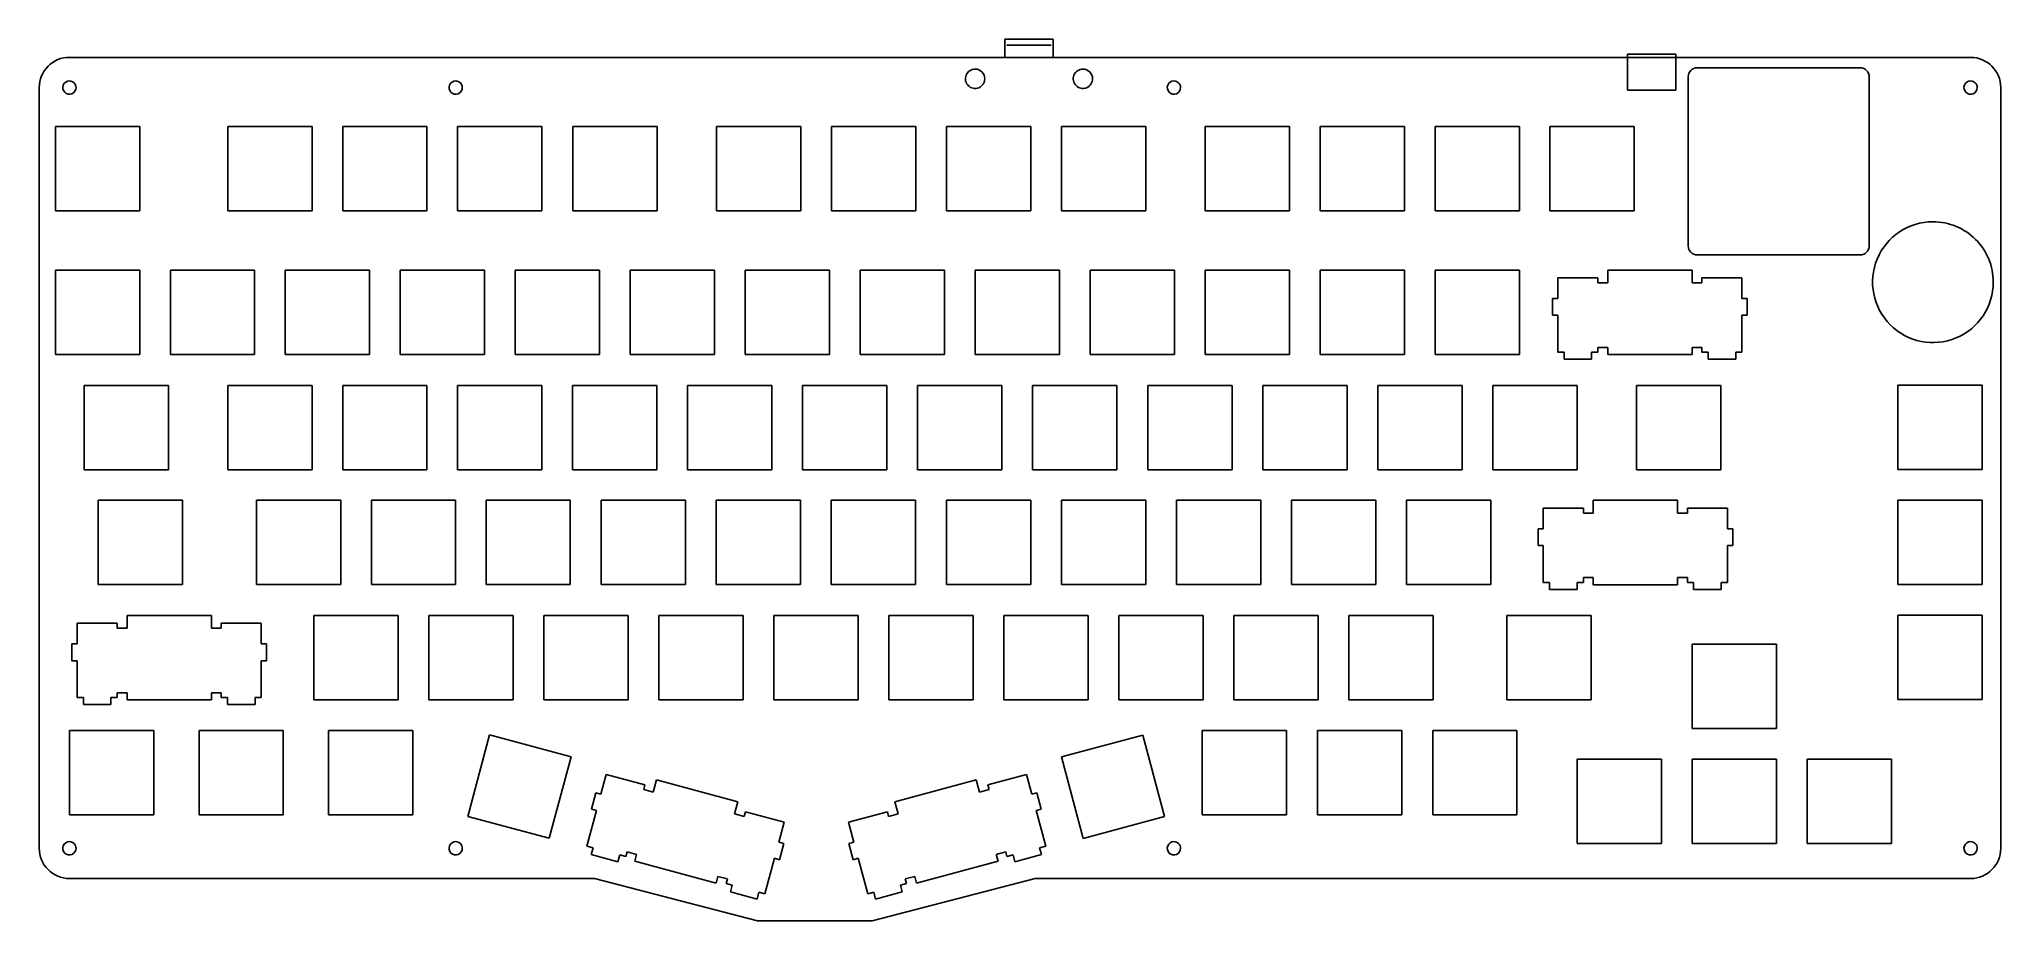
# Model space of a CAD drawing. Extents: x 11 to 336, y -147 to -1.
import ezdxf

# ---------------------------------------------------------------- set-up
doc = ezdxf.new("R2010")
doc.units = 0
doc.layers.get('0').update_dxf_attribs({"linetype": 'CONTINUOUS'})

msp = doc.modelspace()

# ---------------------------------------------------------------- linework, layer by layer
at = {"color": 7}
for p, q in [((170.99788, -1.492565), (178.99888, -1.492565)), ((170.99788, -4.492305), (170.99788, -1.492565)), ((171.30776, -2.480625), (178.67376, -2.480625)), ((178.99888, -1.492565), (178.99888, -4.492305)), ((330.99756, -4.492305), (15.99946, -4.492305)), ((166.061898, -6.444724), (166.061898, -6.444724)), ((183.921146, -6.444724), (183.921146, -6.444724)), ((274.15998, -3.941125), (282.15844, -3.941125)), ((274.15998, -3.941125), (274.15998, -9.940605)), ((282.15844, -9.940605), (282.15844, -3.941125)), ((285.70936, -6.211885), (312.70956, -6.211885)), ((10.9982, -9.491025), (10.9982, -135.492805)), ((15.999993, -8.392828), (15.999993, -8.392828)), ((15.999993, -8.392828), (15.999993, -8.392828)), ((80.000094, -8.392828), (80.000094, -8.392828)), ((80.000094, -8.392828), (80.000094, -8.392828)), ((199.00011, -8.392828), (199.00011, -8.392828)), ((199.00011, -8.392828), (199.00011, -8.392828)), ((284.20822, -35.711445), (284.20822, -7.710485)), ((314.20816, -7.710485), (314.20816, -35.711445)), ((331.0001, -8.392828), (331.0001, -8.392828)), ((331.0001, -8.392828), (331.0001, -8.392828)), ((335.99882, -135.492805), (335.99882, -9.491025)), ((274.15998, -9.940605), (282.15844, -9.940605)), ((13.67282, -15.924845), (27.64282, -15.924845)), ((13.67282, -29.894845), (13.67282, -15.924845)), ((27.64282, -15.924845), (27.64282, -29.894845)), ((42.27322, -15.924845), (56.24322, -15.924845)), ((42.27322, -29.894845), (42.27322, -15.924845)), ((56.24322, -15.924845), (56.24322, -29.894845)), ((61.27496, -15.924845), (75.24496, -15.924845)), ((61.27496, -29.894845), (61.27496, -15.924845)), ((75.24496, -15.924845), (75.24496, -29.894845)), ((80.32496, -15.924845), (94.29496, -15.924845)), ((80.32496, -29.894845), (80.32496, -15.924845)), ((94.29496, -15.924845), (94.29496, -29.894845)), ((99.42322, -15.924845), (113.39322, -15.924845)), ((99.42322, -29.894845), (99.42322, -15.924845)), ((113.39322, -15.924845), (113.39322, -29.894845)), ((123.22302, -15.924845), (137.19302, -15.924845)), ((123.22302, -29.894845), (123.22302, -15.924845)), ((137.19302, -15.924845), (137.19302, -29.894845)), ((142.27302, -15.924845), (156.24302, -15.924845)), ((142.27302, -29.894845), (142.27302, -15.924845)), ((156.24302, -15.924845), (156.24302, -29.894845)), ((161.32302, -15.924845), (175.29302, -15.924845)), ((161.32302, -29.894845), (161.32302, -15.924845)), ((175.29302, -15.924845), (175.29302, -29.894845)), ((180.37302, -15.927385), (194.34302, -15.927385)), ((180.37302, -29.897385), (180.37302, -15.927385)), ((194.34302, -15.927385), (194.34302, -29.897385)), ((204.17282, -15.924845), (218.14282, -15.924845)), ((204.17282, -29.894845), (204.17282, -15.924845)), ((218.14282, -15.924845), (218.14282, -29.894845)), ((223.22282, -15.924845), (237.19282, -15.924845)), ((223.22282, -29.894845), (223.22282, -15.924845)), ((237.19282, -15.924845), (237.19282, -29.894845)), ((242.27282, -15.924845), (256.24282, -15.924845)), ((242.27282, -29.894845), (242.27282, -15.924845)), ((256.24282, -15.924845), (256.24282, -29.894845)), ((261.27456, -15.924845), (275.24456, -15.924845)), ((261.27456, -29.894845), (261.27456, -15.924845)), ((275.24456, -15.924845), (275.24456, -29.894845)), ((27.64282, -29.894845), (13.67282, -29.894845)), ((56.24322, -29.894845), (42.27322, -29.894845)), ((75.24496, -29.894845), (61.27496, -29.894845)), ((94.29496, -29.894845), (80.32496, -29.894845)), ((113.39322, -29.894845), (99.42322, -29.894845)), ((137.19302, -29.894845), (123.22302, -29.894845)), ((156.24302, -29.894845), (142.27302, -29.894845)), ((175.29302, -29.894845), (161.32302, -29.894845)), ((194.34302, -29.897385), (180.37302, -29.897385)), ((218.14282, -29.894845), (204.17282, -29.894845)), ((237.19282, -29.894845), (223.22282, -29.894845)), ((256.24282, -29.894845), (242.27282, -29.894845)), ((275.24456, -29.894845), (261.27456, -29.894845)), ((324.75932, -31.722858), (324.75932, -31.722858)), ((312.70956, -37.212585), (285.70936, -37.212585)), ((13.67282, -39.724645), (27.64282, -39.724645)), ((13.67282, -53.694645), (13.67282, -39.724645)), ((27.64282, -39.724645), (27.64282, -53.694645)), ((32.72282, -39.724645), (46.69282, -39.724645)), ((32.72282, -53.694645), (32.72282, -39.724645)), ((46.69282, -39.724645), (46.69282, -53.694645)), ((51.77282, -39.724645), (65.74282, -39.724645)), ((51.77282, -53.694645), (51.77282, -39.724645)), ((65.74282, -39.724645), (65.74282, -53.694645)), ((70.82282, -39.724645), (84.79282, -39.724645)), ((70.82282, -53.694645), (70.82282, -39.724645)), ((84.79282, -39.724645), (84.79282, -53.694645)), ((89.87282, -39.724645), (103.84282, -39.724645)), ((89.87282, -53.694645), (89.87282, -39.724645)), ((103.84282, -39.724645), (103.84282, -53.694645)), ((108.92282, -39.724645), (122.89282, -39.724645)), ((108.92282, -53.694645), (108.92282, -39.724645)), ((122.89282, -39.724645), (122.89282, -53.694645)), ((127.97282, -39.724645), (141.94282, -39.724645)), ((127.97282, -53.694645), (127.97282, -39.724645)), ((141.94282, -39.724645), (141.94282, -53.694645)), ((147.02282, -39.724645), (160.99282, -39.724645)), ((147.02282, -53.694645), (147.02282, -39.724645)), ((160.99282, -39.724645), (160.99282, -53.694645)), ((166.07282, -39.724645), (180.04282, -39.724645)), ((166.07282, -53.694645), (166.07282, -39.724645)), ((180.04282, -39.724645), (180.04282, -53.694645)), ((185.12282, -39.724645), (199.09282, -39.724645)), ((185.12282, -53.694645), (185.12282, -39.724645)), ((199.09282, -39.724645), (199.09282, -53.694645)), ((204.17282, -39.724645), (218.14282, -39.724645)), ((204.17282, -53.694645), (204.17282, -39.724645)), ((218.14282, -39.724645), (218.14282, -53.694645)), ((223.22282, -39.724645), (237.19282, -39.724645)), ((223.22282, -53.694645), (223.22282, -39.724645)), ((237.19282, -39.724645), (237.19282, -53.694645)), ((242.27282, -39.724645), (256.24282, -39.724645)), ((242.27282, -53.694645), (242.27282, -39.724645)), ((256.24282, -39.724645), (256.24282, -53.694645)), ((262.59282, -44.423645), (262.59282, -41.020045)), ((262.59282, -41.020045), (269.24762, -41.020045)), ((269.24762, -41.020045), (269.24762, -41.832845)), ((269.24762, -41.832845), (270.87322, -41.832845)), ((270.87322, -39.724645), (284.84322, -39.724645)), ((270.87322, -41.832845), (270.87322, -39.724645)), ((284.84322, -39.724645), (284.84322, -41.832845)), ((284.84322, -41.832845), (286.46882, -41.832845)), ((286.46882, -41.020045), (293.12362, -41.020045)), ((286.46882, -41.832845), (286.46882, -41.020045)), ((293.12362, -41.020045), (293.12362, -44.423645)), ((261.72922, -44.423645), (262.59282, -44.423645)), ((261.72922, -47.217645), (261.72922, -44.423645)), ((293.12362, -44.423645), (293.98722, -44.423645)), ((293.98722, -44.423645), (293.98722, -47.217645)), ((262.59282, -47.217645), (261.72922, -47.217645)), ((262.59282, -53.313645), (262.59282, -47.217645)), ((293.12362, -47.217645), (293.12362, -53.313645)), ((293.98722, -47.217645), (293.12362, -47.217645)), ((27.64282, -53.694645), (13.67282, -53.694645)), ((46.69282, -53.694645), (32.72282, -53.694645)), ((65.74282, -53.694645), (51.77282, -53.694645)), ((84.79282, -53.694645), (70.82282, -53.694645)), ((103.84282, -53.694645), (89.87282, -53.694645)), ((122.89282, -53.694645), (108.92282, -53.694645)), ((141.94282, -53.694645), (127.97282, -53.694645)), ((160.99282, -53.694645), (147.02282, -53.694645)), ((180.04282, -53.694645), (166.07282, -53.694645)), ((199.09282, -53.694645), (185.12282, -53.694645)), ((218.14282, -53.694645), (204.17282, -53.694645)), ((237.19282, -53.694645), (223.22282, -53.694645)), ((256.24282, -53.694645), (242.27282, -53.694645)), ((263.63422, -53.313645), (262.59282, -53.313645)), ((263.63422, -54.482045), (263.63422, -53.313645)), ((268.20622, -54.482045), (263.63422, -54.482045)), ((268.20622, -53.313645), (268.20622, -54.482045)), ((269.24762, -53.313645), (268.20622, -53.313645)), ((270.87322, -52.526245), (269.24762, -52.526245)), ((269.24762, -52.526245), (269.24762, -53.313645)), ((270.87322, -53.694645), (270.87322, -52.526245)), ((284.84322, -53.694645), (270.87322, -53.694645)), ((284.84322, -52.526245), (284.84322, -53.694645)), ((286.46882, -52.526245), (284.84322, -52.526245)), ((286.46882, -53.313645), (286.46882, -52.526245)), ((287.51022, -53.313645), (286.46882, -53.313645)), ((287.51022, -54.482045), (287.51022, -53.313645)), ((292.08222, -54.482045), (287.51022, -54.482045)), ((292.08222, -53.313645), (292.08222, -54.482045)), ((293.12362, -53.313645), (292.08222, -53.313645)), ((18.42262, -72.795445), (18.42262, -58.825445)), ((18.42262, -58.825445), (32.39262, -58.825445)), ((32.39262, -58.825445), (32.39262, -72.795445)), ((42.22496, -58.825445), (56.19496, -58.825445)), ((42.22496, -72.795445), (42.22496, -58.825445)), ((56.19496, -58.825445), (56.19496, -72.795445)), ((61.27496, -58.825445), (75.24496, -58.825445)), ((61.27496, -72.795445), (61.27496, -58.825445)), ((75.24496, -58.825445), (75.24496, -72.795445)), ((80.32496, -58.825445), (94.29496, -58.825445)), ((80.32496, -72.795445), (80.32496, -58.825445)), ((94.29496, -58.825445), (94.29496, -72.795445)), ((99.37496, -58.825445), (113.34496, -58.825445)), ((99.37496, -72.795445), (99.37496, -58.825445)), ((113.34496, -58.825445), (113.34496, -72.795445)), ((118.42496, -58.825445), (132.39496, -58.825445)), ((118.42496, -72.795445), (118.42496, -58.825445)), ((132.39496, -58.825445), (132.39496, -72.795445)), ((137.47496, -58.825445), (151.44496, -58.825445)), ((137.47496, -72.795445), (137.47496, -58.825445)), ((151.44496, -58.825445), (151.44496, -72.795445)), ((156.52496, -58.825445), (170.49496, -58.825445)), ((156.52496, -72.795445), (156.52496, -58.825445)), ((170.49496, -58.825445), (170.49496, -72.795445)), ((175.57496, -58.825445), (189.54496, -58.825445)), ((175.57496, -72.795445), (175.57496, -58.825445)), ((189.54496, -58.825445), (189.54496, -72.795445)), ((194.67322, -58.825445), (208.64322, -58.825445)), ((194.67322, -72.795445), (194.67322, -58.825445)), ((208.64322, -58.825445), (208.64322, -72.795445)), ((213.72322, -58.825445), (227.69322, -58.825445)), ((213.72322, -72.795445), (213.72322, -58.825445)), ((227.69322, -58.825445), (227.69322, -72.795445)), ((232.77322, -58.825445), (246.74322, -58.825445)), ((232.77322, -72.795445), (232.77322, -58.825445)), ((246.74322, -58.825445), (246.74322, -72.795445)), ((251.82322, -58.825445), (265.79322, -58.825445)), ((251.82322, -72.795445), (251.82322, -58.825445)), ((265.79322, -58.825445), (265.79322, -72.795445)), ((275.62302, -72.795445), (275.62302, -58.825445)), ((275.62302, -58.825445), (289.59302, -58.825445)), ((289.59302, -58.825445), (289.59302, -72.795445)), ((318.95288, -72.767505), (318.95288, -58.797505)), ((318.95288, -58.797505), (332.92288, -58.797505)), ((332.92288, -58.797505), (332.92288, -72.767505)), ((32.39262, -72.795445), (18.42262, -72.795445)), ((56.19496, -72.795445), (42.22496, -72.795445)), ((75.24496, -72.795445), (61.27496, -72.795445)), ((94.29496, -72.795445), (80.32496, -72.795445)), ((113.34496, -72.795445), (99.37496, -72.795445)), ((132.39496, -72.795445), (118.42496, -72.795445)), ((151.44496, -72.795445), (137.47496, -72.795445)), ((170.49496, -72.795445), (156.52496, -72.795445)), ((189.54496, -72.795445), (175.57496, -72.795445)), ((208.64322, -72.795445), (194.67322, -72.795445)), ((227.69322, -72.795445), (213.72322, -72.795445)), ((246.74322, -72.795445), (232.77322, -72.795445)), ((265.79322, -72.795445), (251.82322, -72.795445)), ((289.59302, -72.795445), (275.62302, -72.795445)), ((332.92288, -72.767505), (318.95288, -72.767505)), ((20.77466, -91.794645), (20.77466, -77.824645)), ((20.77466, -77.824645), (34.74466, -77.824645)), ((34.74466, -77.824645), (34.74466, -91.794645)), ((46.97476, -77.824645), (60.94476, -77.824645)), ((46.97476, -91.794645), (46.97476, -77.824645)), ((60.94476, -77.824645), (60.94476, -91.794645)), ((66.02476, -77.824645), (79.99476, -77.824645)), ((66.02476, -91.794645), (66.02476, -77.824645)), ((79.99476, -77.824645), (79.99476, -91.794645)), ((85.02396, -77.824645), (98.99396, -77.824645)), ((85.02396, -91.794645), (85.02396, -77.824645)), ((98.99396, -77.824645), (98.99396, -91.794645)), ((104.12476, -77.824645), (118.09476, -77.824645)), ((104.12476, -91.794645), (104.12476, -77.824645)), ((118.09476, -77.824645), (118.09476, -91.794645)), ((123.17476, -77.824645), (137.14476, -77.824645)), ((123.17476, -91.794645), (123.17476, -77.824645)), ((137.14476, -77.824645), (137.14476, -91.794645)), ((142.22476, -77.824645), (156.19476, -77.824645)), ((142.22476, -91.794645), (142.22476, -77.824645)), ((156.19476, -77.824645), (156.19476, -91.794645)), ((161.32302, -77.824645), (175.29302, -77.824645)), ((161.32302, -91.794645), (161.32302, -77.824645)), ((175.29302, -77.824645), (175.29302, -91.794645)), ((180.37302, -77.824645), (194.34302, -77.824645)), ((180.37302, -91.794645), (180.37302, -77.824645)), ((194.34302, -77.824645), (194.34302, -91.794645)), ((199.42302, -77.824645), (213.39302, -77.824645)), ((199.42302, -91.794645), (199.42302, -77.824645)), ((213.39302, -77.824645), (213.39302, -91.794645)), ((218.47302, -77.824645), (232.44302, -77.824645)), ((218.47302, -91.794645), (218.47302, -77.824645)), ((232.44302, -77.824645), (232.44302, -91.794645)), ((237.52302, -77.824645), (251.49302, -77.824645)), ((237.52302, -91.794645), (237.52302, -77.824645)), ((251.49302, -77.824645), (251.49302, -91.794645)), ((268.47292, -79.965865), (268.47292, -77.857665)), ((268.47292, -77.857665), (282.44292, -77.857665)), ((282.44292, -77.857665), (282.44292, -79.965865)), ((318.96304, -91.807345), (318.96304, -77.837345)), ((318.96304, -77.837345), (332.93304, -77.837345)), ((332.93304, -77.837345), (332.93304, -91.807345)), ((260.19252, -79.153065), (266.84732, -79.153065)), ((260.19252, -82.556665), (260.19252, -79.153065)), ((266.84732, -79.153065), (266.84732, -79.965865)), ((266.84732, -79.965865), (268.47292, -79.965865)), ((282.44292, -79.965865), (284.06852, -79.965865)), ((284.06852, -79.965865), (284.06852, -79.153065)), ((284.06852, -79.153065), (290.72332, -79.153065)), ((290.72332, -79.153065), (290.72332, -82.556665)), ((259.32892, -85.350665), (259.32892, -82.556665)), ((259.32892, -82.556665), (260.19252, -82.556665)), ((290.72332, -82.556665), (291.58692, -82.556665)), ((291.58692, -82.556665), (291.58692, -85.350665)), ((260.19252, -85.350665), (259.32892, -85.350665)), ((260.19252, -91.446665), (260.19252, -85.350665)), ((291.58692, -85.350665), (290.72332, -85.350665)), ((290.72332, -85.350665), (290.72332, -91.446665)), ((266.84732, -90.659265), (266.84732, -91.446665)), ((268.47292, -90.659265), (266.84732, -90.659265)), ((268.47292, -91.827665), (268.47292, -90.659265)), ((284.06852, -90.659265), (282.44292, -90.659265)), ((282.44292, -90.659265), (282.44292, -91.827665)), ((284.06852, -91.446665), (284.06852, -90.659265)), ((34.74466, -91.794645), (20.77466, -91.794645)), ((60.94476, -91.794645), (46.97476, -91.794645)), ((79.99476, -91.794645), (66.02476, -91.794645)), ((98.99396, -91.794645), (85.02396, -91.794645)), ((118.09476, -91.794645), (104.12476, -91.794645)), ((137.14476, -91.794645), (123.17476, -91.794645)), ((156.19476, -91.794645), (142.22476, -91.794645)), ((175.29302, -91.794645), (161.32302, -91.794645)), ((194.34302, -91.794645), (180.37302, -91.794645)), ((213.39302, -91.794645), (199.42302, -91.794645)), ((232.44302, -91.794645), (218.47302, -91.794645)), ((251.49302, -91.794645), (237.52302, -91.794645)), ((261.23392, -91.446665), (260.19252, -91.446665)), ((261.23392, -92.615065), (261.23392, -91.446665)), ((265.80592, -92.615065), (261.23392, -92.615065)), ((266.84732, -91.446665), (265.80592, -91.446665)), ((265.80592, -91.446665), (265.80592, -92.615065)), ((282.44292, -91.827665), (268.47292, -91.827665)), ((285.10992, -91.446665), (284.06852, -91.446665)), ((285.10992, -92.615065), (285.10992, -91.446665)), ((289.68192, -92.615065), (285.10992, -92.615065)), ((290.72332, -91.446665), (289.68192, -91.446665)), ((289.68192, -91.446665), (289.68192, -92.615065)), ((332.93304, -91.807345), (318.96304, -91.807345)), ((25.54478, -99.033645), (25.54478, -96.925445)), ((25.54478, -96.925445), (39.51478, -96.925445)), ((39.51478, -96.925445), (39.51478, -99.033645)), ((56.52262, -96.925445), (70.49262, -96.925445)), ((56.52262, -110.895445), (56.52262, -96.925445)), ((70.49262, -96.925445), (70.49262, -110.895445)), ((75.57262, -96.925445), (89.54262, -96.925445)), ((75.57262, -110.895445), (75.57262, -96.925445)), ((89.54262, -96.925445), (89.54262, -110.895445)), ((94.62262, -96.925445), (108.59262, -96.925445)), ((94.62262, -110.895445), (94.62262, -96.925445)), ((108.59262, -96.925445), (108.59262, -110.895445)), ((113.67262, -96.925445), (127.64262, -96.925445)), ((113.67262, -110.895445), (113.67262, -96.925445)), ((127.64262, -96.925445), (127.64262, -110.895445)), ((132.72262, -96.925445), (146.69262, -96.925445)), ((132.72262, -110.895445), (132.72262, -96.925445)), ((146.69262, -96.925445), (146.69262, -110.895445)), ((151.77262, -96.925445), (165.74262, -96.925445)), ((151.77262, -110.895445), (151.77262, -96.925445)), ((165.74262, -96.925445), (165.74262, -110.895445)), ((170.82262, -96.925445), (184.79262, -96.925445)), ((170.82262, -110.895445), (170.82262, -96.925445)), ((184.79262, -96.925445), (184.79262, -110.895445)), ((189.87262, -96.925445), (203.84262, -96.925445)), ((189.87262, -110.895445), (189.87262, -96.925445)), ((203.84262, -96.925445), (203.84262, -110.895445)), ((208.92262, -96.925445), (222.89262, -96.925445)), ((208.92262, -110.895445), (208.92262, -96.925445)), ((222.89262, -96.925445), (222.89262, -110.895445)), ((227.98278, -96.917825), (241.95278, -96.917825)), ((227.98278, -110.887825), (227.98278, -96.917825)), ((241.95278, -96.917825), (241.95278, -110.887825)), ((254.17272, -110.895445), (254.17272, -96.925445)), ((254.17272, -96.925445), (268.14272, -96.925445)), ((268.14272, -96.925445), (268.14272, -110.895445)), ((318.96304, -96.887345), (332.93304, -96.887345)), ((318.96304, -110.857345), (318.96304, -96.887345)), ((332.93304, -96.887345), (332.93304, -110.857345)), ((17.26438, -98.220845), (23.91918, -98.220845)), ((17.26438, -101.624445), (17.26438, -98.220845)), ((23.91918, -98.220845), (23.91918, -99.033645)), ((23.91918, -99.033645), (25.54478, -99.033645)), ((39.51478, -99.033645), (41.14038, -99.033645)), ((41.14038, -99.033645), (41.14038, -98.220845)), ((41.14038, -98.220845), (47.79518, -98.220845)), ((47.79518, -98.220845), (47.79518, -101.624445)), ((16.40078, -104.418445), (16.40078, -101.624445)), ((16.40078, -101.624445), (17.26438, -101.624445)), ((47.79518, -101.624445), (48.65878, -101.624445)), ((48.65878, -101.624445), (48.65878, -104.418445)), ((284.88386, -101.675245), (298.85386, -101.675245)), ((284.88386, -115.645245), (284.88386, -101.675245)), ((298.85386, -101.675245), (298.85386, -115.645245)), ((17.26438, -104.418445), (16.40078, -104.418445)), ((17.26438, -110.514445), (17.26438, -104.418445)), ((48.65878, -104.418445), (47.79518, -104.418445)), ((47.79518, -104.418445), (47.79518, -110.514445)), ((23.91918, -109.727045), (23.91918, -110.514445)), ((25.54478, -109.727045), (23.91918, -109.727045)), ((25.54478, -110.895445), (25.54478, -109.727045)), ((41.14038, -109.727045), (39.51478, -109.727045)), ((39.51478, -109.727045), (39.51478, -110.895445)), ((41.14038, -110.514445), (41.14038, -109.727045)), ((18.30578, -110.514445), (17.26438, -110.514445)), ((18.30578, -111.682845), (18.30578, -110.514445)), ((22.87778, -111.682845), (18.30578, -111.682845)), ((23.91918, -110.514445), (22.87778, -110.514445)), ((22.87778, -110.514445), (22.87778, -111.682845)), ((39.51478, -110.895445), (25.54478, -110.895445)), ((42.18178, -110.514445), (41.14038, -110.514445)), ((42.18178, -111.682845), (42.18178, -110.514445)), ((46.75378, -111.682845), (42.18178, -111.682845)), ((47.79518, -110.514445), (46.75378, -110.514445)), ((46.75378, -110.514445), (46.75378, -111.682845)), ((70.49262, -110.895445), (56.52262, -110.895445)), ((89.54262, -110.895445), (75.57262, -110.895445)), ((108.59262, -110.895445), (94.62262, -110.895445)), ((127.64262, -110.895445), (113.67262, -110.895445)), ((146.69262, -110.895445), (132.72262, -110.895445)), ((165.74262, -110.895445), (151.77262, -110.895445)), ((184.79262, -110.895445), (170.82262, -110.895445)), ((203.84262, -110.895445), (189.87262, -110.895445)), ((222.89262, -110.895445), (208.92262, -110.895445)), ((241.95278, -110.887825), (227.98278, -110.887825)), ((268.14272, -110.895445), (254.17272, -110.895445)), ((332.93304, -110.857345), (318.96304, -110.857345)), ((16.02486, -115.975445), (29.99486, -115.975445)), ((16.02486, -129.945445), (16.02486, -115.975445)), ((29.99486, -115.975445), (29.99486, -129.945445)), ((37.47262, -115.975445), (51.44262, -115.975445)), ((37.47262, -129.945445), (37.47262, -115.975445)), ((51.44262, -115.975445), (51.44262, -129.945445)), ((58.92292, -115.975445), (72.89292, -115.975445)), ((58.92292, -129.945445), (58.92292, -115.975445)), ((72.89292, -115.975445), (72.89292, -129.945445)), ((82.0039, -130.199445), (85.61832, -116.704425)), ((85.61832, -116.704425), (99.11334, -120.321385)), ((180.3527, -120.369645), (193.84772, -116.755225)), ((193.84772, -116.755225), (197.46468, -130.247705)), ((203.69276, -115.975445), (217.66276, -115.975445)), ((203.69276, -129.945445), (203.69276, -115.975445)), ((217.66276, -115.975445), (217.66276, -129.945445)), ((222.7834, -115.975445), (236.7534, -115.975445)), ((222.7834, -129.945445), (222.7834, -115.975445)), ((236.7534, -115.975445), (236.7534, -129.945445)), ((241.87404, -115.975445), (255.84404, -115.975445)), ((241.87404, -129.945445), (241.87404, -115.975445)), ((255.84404, -115.975445), (255.84404, -129.945445)), ((298.85386, -115.645245), (284.88386, -115.645245)), ((99.11334, -120.321385), (95.49892, -133.813865)), ((104.05618, -126.549465), (104.93502, -123.262705)), ((104.93502, -123.262705), (111.36376, -124.984825)), ((168.15308, -124.984825), (174.58182, -123.262705)), ((174.58182, -123.262705), (175.4632, -126.549465)), ((183.96966, -133.864665), (180.3527, -120.369645)), ((265.83386, -120.725245), (279.80386, -120.725245)), ((265.83386, -134.695245), (265.83386, -120.725245)), ((279.80386, -120.725245), (279.80386, -134.695245)), ((284.88386, -120.725245), (298.85386, -120.725245)), ((284.88386, -134.695245), (284.88386, -120.725245)), ((298.85386, -120.725245), (298.85386, -134.695245)), ((303.93386, -120.725245), (317.90386, -120.725245)), ((303.93386, -134.695245), (303.93386, -120.725245)), ((317.90386, -120.725245), (317.90386, -134.695245)), ((102.49662, -129.025965), (103.22052, -126.325945)), ((103.22052, -126.325945), (104.05618, -126.549465)), ((111.36376, -124.984825), (111.15294, -125.769685)), ((111.15294, -125.769685), (112.7252, -126.191325)), ((112.7252, -126.191325), (113.26876, -124.154245)), ((113.26876, -124.154245), (126.76378, -127.771205)), ((152.75306, -127.771205), (166.24808, -124.154245)), ((166.24808, -124.154245), (166.79418, -126.191325)), ((166.79418, -126.191325), (168.3639, -125.769685)), ((168.3639, -125.769685), (168.15308, -124.984825)), ((175.4632, -126.549465), (176.29632, -126.325945)), ((176.29632, -126.325945), (177.02022, -129.025965)), ((29.99486, -129.945445), (16.02486, -129.945445)), ((51.44262, -129.945445), (37.47262, -129.945445)), ((72.89292, -129.945445), (58.92292, -129.945445)), ((101.75494, -135.137205), (103.33228, -129.249485)), ((103.33228, -129.249485), (102.49662, -129.025965)), ((126.76378, -127.771205), (126.21768, -129.805745)), ((126.21768, -129.805745), (127.7874, -130.227385)), ((127.7874, -130.227385), (127.99822, -129.442525)), ((127.99822, -129.442525), (134.42696, -131.164645)), ((145.08988, -131.164645), (151.51862, -129.442525)), ((151.51862, -129.442525), (151.72944, -130.227385)), ((151.72944, -130.227385), (153.29916, -129.805745)), ((153.29916, -129.805745), (152.75306, -127.771205)), ((177.02022, -129.025965), (176.18456, -129.249485)), ((176.18456, -129.249485), (177.76444, -135.137205)), ((217.66276, -129.945445), (203.69276, -129.945445)), ((236.7534, -129.945445), (222.7834, -129.945445)), ((255.84404, -129.945445), (241.87404, -129.945445)), ((95.49892, -133.813865), (82.0039, -130.199445)), ((134.42696, -131.164645), (133.54558, -134.451405)), ((145.97126, -134.451405), (145.08988, -131.164645)), ((197.46468, -130.247705), (183.96966, -133.864665)), ((15.999993, -134.392805), (15.999993, -134.392805)), ((15.999993, -134.392805), (15.999993, -134.392805)), ((80.000094, -134.392805), (80.000094, -134.392805)), ((80.000094, -134.392805), (80.000094, -134.392805)), ((102.76078, -135.406445), (101.75494, -135.137205)), ((102.45852, -136.536745), (102.76078, -135.406445)), ((108.38688, -136.099865), (108.18114, -136.859325)), ((109.9566, -136.518965), (108.38688, -136.099865)), ((133.54558, -134.451405), (134.3787, -134.674925)), ((134.3787, -134.674925), (133.65734, -137.374945)), ((145.13814, -134.674925), (145.97126, -134.451405)), ((145.86204, -137.374945), (145.13814, -134.674925)), ((171.1325, -136.099865), (169.56024, -136.518965)), ((171.3357, -136.859325), (171.1325, -136.099865)), ((177.76444, -135.137205), (176.75606, -135.406445)), ((176.75606, -135.406445), (177.06086, -136.536745)), ((199.00011, -134.392805), (199.00011, -134.392805)), ((199.00011, -134.392805), (199.00011, -134.392805)), ((279.80386, -134.695245), (265.83386, -134.695245)), ((298.85386, -134.695245), (284.88386, -134.695245)), ((317.90386, -134.695245), (303.93386, -134.695245)), ((331.0001, -134.392805), (331.0001, -134.392805)), ((331.0001, -134.392805), (331.0001, -134.392805)), ((106.87304, -137.717845), (102.45852, -136.536745)), ((107.1753, -136.590085), (106.87304, -137.717845)), ((108.18114, -136.859325), (107.1753, -136.590085)), ((109.65434, -137.649265), (109.9566, -136.518965)), ((123.14682, -141.263685), (109.65434, -137.649265)), ((132.82168, -137.151425), (131.24434, -143.039145)), ((133.65734, -137.374945), (132.82168, -137.151425)), ((146.69516, -137.151425), (145.86204, -137.374945)), ((148.2725, -143.039145), (146.69516, -137.151425)), ((169.8625, -137.649265), (156.37002, -141.263685)), ((169.56024, -136.518965), (169.8625, -137.649265)), ((172.34154, -136.590085), (171.3357, -136.859325)), ((172.6438, -137.717845), (172.34154, -136.590085)), ((177.06086, -136.536745), (172.6438, -137.717845)), ((102.99954, -140.491525), (15.99946, -140.491525)), ((129.99974, -147.491765), (102.99954, -140.491525)), ((123.44908, -140.135925), (123.14682, -141.263685)), ((125.02134, -140.557565), (123.44908, -140.135925)), ((124.8156, -141.317025), (125.02134, -140.557565)), ((125.82144, -141.586265), (124.8156, -141.317025)), ((125.51918, -142.714025), (125.82144, -141.586265)), ((129.93624, -143.897665), (125.51918, -142.714025)), ((130.2385, -142.769905), (129.93624, -143.897665)), ((131.24434, -143.039145), (130.2385, -142.769905)), ((149.27834, -142.769905), (148.2725, -143.039145)), ((175.99914, -140.491525), (148.99894, -147.491765)), ((149.5806, -143.897665), (149.27834, -142.769905)), ((153.99766, -142.714025), (149.5806, -143.897665)), ((154.70124, -141.317025), (153.6954, -141.586265)), ((153.6954, -141.586265), (153.99766, -142.714025)), ((156.06776, -140.135925), (154.49804, -140.557565)), ((154.49804, -140.557565), (154.70124, -141.317025)), ((156.37002, -141.263685), (156.06776, -140.135925)), ((330.99756, -140.491525), (175.99914, -140.491525)), ((148.99894, -147.491765), (129.99974, -147.491765))]:
    msp.add_line(p, q, dxfattribs=at)
for points in [[(12.464458, -5.957285), (11.526777, -6.894971), (10.999997, -8.166744), (11.000003, -9.492828)], [(15.999993, -4.492813), (14.673909, -4.492813), (13.402138, -5.0196), (12.464458, -5.957285)], [(166.061898, -6.444724), (165.414759, -6.444724), (164.831341, -6.834552), (164.583691, -7.43243)], [(167.193268, -6.913353), (166.89321, -6.613295), (166.486244, -6.444724), (166.061898, -6.444724)], [(183.921146, -6.444724), (183.274007, -6.444724), (182.690589, -6.834552), (182.442939, -7.43243)], [(185.052516, -6.913353), (184.752458, -6.613295), (184.345492, -6.444724), (183.921146, -6.444724)], [(285.70936, -6.212825), (284.881481, -6.213597), (284.210761, -6.884942), (284.21076, -7.712822)], [(313.770956, -6.65176), (313.489405, -6.370423), (313.107582, -6.212522), (312.70956, -6.212825)], [(335.99882, -9.492828), (335.998834, -6.731896), (333.761032, -4.493514), (331.0001, -4.492813)], [(14.983726, -9.071876), (14.813466, -9.482918), (14.907578, -9.956048), (15.222176, -10.270646)], [(14.983726, -9.071876), (14.813466, -9.482918), (14.907578, -9.956048), (15.222176, -10.270646)], [(15.999993, -8.392828), (15.555085, -8.392828), (15.153985, -8.660834), (14.983726, -9.071876)], [(15.999993, -8.392828), (15.555085, -8.392828), (15.153985, -8.660834), (14.983726, -9.071876)], [(16.777811, -8.715011), (16.571521, -8.508721), (16.291732, -8.392828), (15.999993, -8.392828)], [(16.777811, -8.715011), (16.571521, -8.508721), (16.291732, -8.392828), (15.999993, -8.392828)], [(16.420945, -10.509096), (16.831987, -10.338837), (17.099994, -9.937737), (17.099994, -9.492828)], [(16.420945, -10.509096), (16.831987, -10.338837), (17.099994, -9.937737), (17.099994, -9.492828)], [(17.099994, -9.492828), (17.099994, -9.20109), (16.984101, -8.921301), (16.777811, -8.715011)], [(17.099994, -9.492828), (17.099994, -9.20109), (16.984101, -8.921301), (16.777811, -8.715011)], [(78.983826, -9.071876), (78.813567, -9.482918), (78.907678, -9.956048), (79.222276, -10.270646)], [(78.983826, -9.071876), (78.813567, -9.482918), (78.907678, -9.956048), (79.222276, -10.270646)], [(80.000094, -8.392828), (79.555185, -8.392828), (79.154085, -8.660834), (78.983826, -9.071876)], [(80.000094, -8.392828), (79.555185, -8.392828), (79.154085, -8.660834), (78.983826, -9.071876)], [(80.777912, -8.715011), (80.571622, -8.508721), (80.291832, -8.392828), (80.000094, -8.392828)], [(80.777912, -8.715011), (80.571622, -8.508721), (80.291832, -8.392828), (80.000094, -8.392828)], [(80.421046, -10.509096), (80.832088, -10.338837), (81.100094, -9.937737), (81.100094, -9.492828)], [(80.421046, -10.509096), (80.832088, -10.338837), (81.100094, -9.937737), (81.100094, -9.492828)], [(81.100094, -9.492828), (81.100094, -9.20109), (80.984202, -8.921301), (80.777912, -8.715011)], [(81.100094, -9.492828), (81.100094, -9.20109), (80.984202, -8.921301), (80.777912, -8.715011)], [(164.583691, -7.43243), (164.336042, -8.030309), (164.472931, -8.718497), (164.930528, -9.176094)], [(164.930528, -9.176094), (165.388124, -9.633691), (166.076312, -9.77058), (166.674191, -9.52293)], [(166.674191, -9.52293), (167.27207, -9.275281), (167.661897, -8.691863), (167.661897, -8.044724)], [(167.661897, -8.044724), (167.661897, -7.620377), (167.493326, -7.213411), (167.193268, -6.913353)], [(182.442939, -7.43243), (182.19529, -8.030309), (182.332179, -8.718497), (182.789776, -9.176094)], [(182.789776, -9.176094), (183.247372, -9.633691), (183.93556, -9.77058), (184.533439, -9.52293)], [(184.533439, -9.52293), (185.131318, -9.275281), (185.521145, -8.691863), (185.521145, -8.044724)], [(185.521145, -8.044724), (185.521145, -7.620377), (185.352574, -7.213411), (185.052516, -6.913353)], [(197.983842, -9.071876), (197.813583, -9.482918), (197.907694, -9.956048), (198.222292, -10.270646)], [(197.983842, -9.071876), (197.813583, -9.482918), (197.907694, -9.956048), (198.222292, -10.270646)], [(199.00011, -8.392828), (198.555201, -8.392828), (198.154101, -8.660834), (197.983842, -9.071876)], [(199.00011, -8.392828), (198.555201, -8.392828), (198.154101, -8.660834), (197.983842, -9.071876)], [(199.777928, -8.715011), (199.571638, -8.508721), (199.291848, -8.392828), (199.00011, -8.392828)], [(199.777928, -8.715011), (199.571638, -8.508721), (199.291848, -8.392828), (199.00011, -8.392828)], [(199.421062, -10.509096), (199.832104, -10.338837), (200.10011, -9.937737), (200.10011, -9.492828)], [(199.421062, -10.509096), (199.832104, -10.338837), (200.10011, -9.937737), (200.10011, -9.492828)], [(200.10011, -9.492828), (200.10011, -9.20109), (199.984218, -8.921301), (199.777928, -8.715011)], [(200.10011, -9.492828), (200.10011, -9.20109), (199.984218, -8.921301), (199.777928, -8.715011)], [(314.2107, -7.712822), (314.210699, -7.3148), (314.052507, -6.933097), (313.770956, -6.65176)], [(329.983832, -9.071876), (329.813573, -9.482918), (329.907684, -9.956048), (330.222282, -10.270646)], [(329.983832, -9.071876), (329.813573, -9.482918), (329.907684, -9.956048), (330.222282, -10.270646)], [(331.0001, -8.392828), (330.555191, -8.392828), (330.154091, -8.660834), (329.983832, -9.071876)], [(331.0001, -8.392828), (330.555191, -8.392828), (330.154091, -8.660834), (329.983832, -9.071876)], [(331.777918, -8.715011), (331.571628, -8.508721), (331.291838, -8.392828), (331.0001, -8.392828)], [(331.777918, -8.715011), (331.571628, -8.508721), (331.291838, -8.392828), (331.0001, -8.392828)], [(331.421052, -10.509096), (331.832094, -10.338837), (332.1001, -9.937737), (332.1001, -9.492828)], [(331.421052, -10.509096), (331.832094, -10.338837), (332.1001, -9.937737), (332.1001, -9.492828)], [(332.1001, -9.492828), (332.1001, -9.20109), (331.984208, -8.921301), (331.777918, -8.715011)], [(332.1001, -9.492828), (332.1001, -9.20109), (331.984208, -8.921301), (331.777918, -8.715011)], [(15.222176, -10.270646), (15.536774, -10.585244), (16.009903, -10.679355), (16.420945, -10.509096)], [(15.222176, -10.270646), (15.536774, -10.585244), (16.009903, -10.679355), (16.420945, -10.509096)], [(79.222276, -10.270646), (79.536874, -10.585244), (80.010004, -10.679355), (80.421046, -10.509096)], [(79.222276, -10.270646), (79.536874, -10.585244), (80.010004, -10.679355), (80.421046, -10.509096)], [(198.222292, -10.270646), (198.53689, -10.585244), (199.01002, -10.679355), (199.421062, -10.509096)], [(198.222292, -10.270646), (198.53689, -10.585244), (199.01002, -10.679355), (199.421062, -10.509096)], [(330.222282, -10.270646), (330.53688, -10.585244), (331.01001, -10.679355), (331.421052, -10.509096)], [(330.222282, -10.270646), (330.53688, -10.585244), (331.01001, -10.679355), (331.421052, -10.509096)], [(324.75932, -31.722858), (320.714695, -31.722858), (317.068331, -34.159281), (315.52052, -37.896027)], [(331.830392, -34.651791), (329.955027, -32.776427), (327.411486, -31.722858), (324.75932, -31.722858)], [(284.21076, -35.712715), (284.210691, -36.540644), (284.881431, -37.212066), (285.70936, -37.212839)], [(313.771001, -36.773859), (314.052556, -36.492494), (314.210733, -36.110759), (314.2107, -35.712715)], [(334.759325, -41.722863), (334.759325, -39.070697), (333.705756, -36.527156), (331.830392, -34.651791)], [(312.70956, -37.212839), (313.107604, -37.213142), (313.489446, -37.055223), (313.771001, -36.773859)], [(315.52052, -37.896027), (313.972709, -41.632772), (314.828267, -45.933953), (317.688248, -48.793935)], [(328.586156, -50.961663), (332.322902, -49.413852), (334.759325, -45.767488), (334.759325, -41.722863)], [(317.688248, -48.793935), (320.54823, -51.653916), (324.84941, -52.509474), (328.586156, -50.961663)], [(11.000003, -135.492805), (11.000003, -136.818885), (11.526787, -138.090652), (12.464467, -139.028332)], [(14.983726, -135.071853), (14.813466, -135.482895), (14.907578, -135.956025), (15.222176, -136.270623)], [(14.983726, -135.071853), (14.813466, -135.482895), (14.907578, -135.956025), (15.222176, -136.270623)], [(15.999993, -134.392805), (15.555085, -134.392805), (15.153985, -134.660811), (14.983726, -135.071853)], [(15.999993, -134.392805), (15.555085, -134.392805), (15.153985, -134.660811), (14.983726, -135.071853)], [(15.222176, -136.270623), (15.536774, -136.585221), (16.009903, -136.679332), (16.420945, -136.509073)], [(15.222176, -136.270623), (15.536774, -136.585221), (16.009903, -136.679332), (16.420945, -136.509073)], [(16.777811, -134.714987), (16.571521, -134.508697), (16.291732, -134.392805), (15.999993, -134.392805)], [(16.777811, -134.714987), (16.571521, -134.508697), (16.291732, -134.392805), (15.999993, -134.392805)], [(16.420945, -136.509073), (16.831987, -136.338814), (17.099994, -135.937714), (17.099994, -135.492805)], [(16.420945, -136.509073), (16.831987, -136.338814), (17.099994, -135.937714), (17.099994, -135.492805)], [(17.099994, -135.492805), (17.099994, -135.201067), (16.984101, -134.921277), (16.777811, -134.714987)], [(17.099994, -135.492805), (17.099994, -135.201067), (16.984101, -134.921277), (16.777811, -134.714987)], [(78.983826, -135.071853), (78.813567, -135.482895), (78.907678, -135.956025), (79.222276, -136.270623)], [(78.983826, -135.071853), (78.813567, -135.482895), (78.907678, -135.956025), (79.222276, -136.270623)], [(80.000094, -134.392805), (79.555185, -134.392805), (79.154085, -134.660811), (78.983826, -135.071853)], [(80.000094, -134.392805), (79.555185, -134.392805), (79.154085, -134.660811), (78.983826, -135.071853)], [(79.222276, -136.270623), (79.536874, -136.585221), (80.010004, -136.679332), (80.421046, -136.509073)], [(79.222276, -136.270623), (79.536874, -136.585221), (80.010004, -136.679332), (80.421046, -136.509073)], [(80.777912, -134.714987), (80.571622, -134.508697), (80.291832, -134.392805), (80.000094, -134.392805)], [(80.777912, -134.714987), (80.571622, -134.508697), (80.291832, -134.392805), (80.000094, -134.392805)], [(80.421046, -136.509073), (80.832088, -136.338814), (81.100094, -135.937714), (81.100094, -135.492805)], [(80.421046, -136.509073), (80.832088, -136.338814), (81.100094, -135.937714), (81.100094, -135.492805)], [(81.100094, -135.492805), (81.100094, -135.201067), (80.984202, -134.921277), (80.777912, -134.714987)], [(81.100094, -135.492805), (81.100094, -135.201067), (80.984202, -134.921277), (80.777912, -134.714987)], [(197.983842, -135.071853), (197.813583, -135.482895), (197.907694, -135.956025), (198.222292, -136.270623)], [(197.983842, -135.071853), (197.813583, -135.482895), (197.907694, -135.956025), (198.222292, -136.270623)], [(199.00011, -134.392805), (198.555201, -134.392805), (198.154101, -134.660811), (197.983842, -135.071853)], [(199.00011, -134.392805), (198.555201, -134.392805), (198.154101, -134.660811), (197.983842, -135.071853)], [(198.222292, -136.270623), (198.53689, -136.585221), (199.01002, -136.679332), (199.421062, -136.509073)], [(198.222292, -136.270623), (198.53689, -136.585221), (199.01002, -136.679332), (199.421062, -136.509073)], [(199.777928, -134.714987), (199.571638, -134.508697), (199.291848, -134.392805), (199.00011, -134.392805)], [(199.777928, -134.714987), (199.571638, -134.508697), (199.291848, -134.392805), (199.00011, -134.392805)], [(199.421062, -136.509073), (199.832104, -136.338814), (200.10011, -135.937714), (200.10011, -135.492805)], [(199.421062, -136.509073), (199.832104, -136.338814), (200.10011, -135.937714), (200.10011, -135.492805)], [(200.10011, -135.492805), (200.10011, -135.201067), (199.984218, -134.921277), (199.777928, -134.714987)], [(200.10011, -135.492805), (200.10011, -135.201067), (199.984218, -134.921277), (199.777928, -134.714987)], [(329.983832, -135.071853), (329.813573, -135.482895), (329.907684, -135.956025), (330.222282, -136.270623)], [(329.983832, -135.071853), (329.813573, -135.482895), (329.907684, -135.956025), (330.222282, -136.270623)], [(331.0001, -134.392805), (330.555191, -134.392805), (330.154091, -134.660811), (329.983832, -135.071853)], [(331.0001, -134.392805), (330.555191, -134.392805), (330.154091, -134.660811), (329.983832, -135.071853)], [(330.222282, -136.270623), (330.53688, -136.585221), (331.01001, -136.679332), (331.421052, -136.509073)], [(330.222282, -136.270623), (330.53688, -136.585221), (331.01001, -136.679332), (331.421052, -136.509073)], [(331.777918, -134.714987), (331.571628, -134.508697), (331.291838, -134.392805), (331.0001, -134.392805)], [(331.777918, -134.714987), (331.571628, -134.508697), (331.291838, -134.392805), (331.0001, -134.392805)], [(331.0001, -140.492795), (333.761022, -140.492094), (335.99882, -138.253727), (335.99882, -135.492805)], [(331.421052, -136.509073), (331.832094, -136.338814), (332.1001, -135.937714), (332.1001, -135.492805)], [(331.421052, -136.509073), (331.832094, -136.338814), (332.1001, -135.937714), (332.1001, -135.492805)], [(332.1001, -135.492805), (332.1001, -135.201067), (331.984208, -134.921277), (331.777918, -134.714987)], [(332.1001, -135.492805), (332.1001, -135.201067), (331.984208, -134.921277), (331.777918, -134.714987)], [(12.464467, -139.028332), (13.402147, -139.966012), (14.673914, -140.492795), (15.999993, -140.492795)]]:
    msp.add_open_spline(points, degree=3, dxfattribs=at)

doc.saveas('drawing.dxf')
